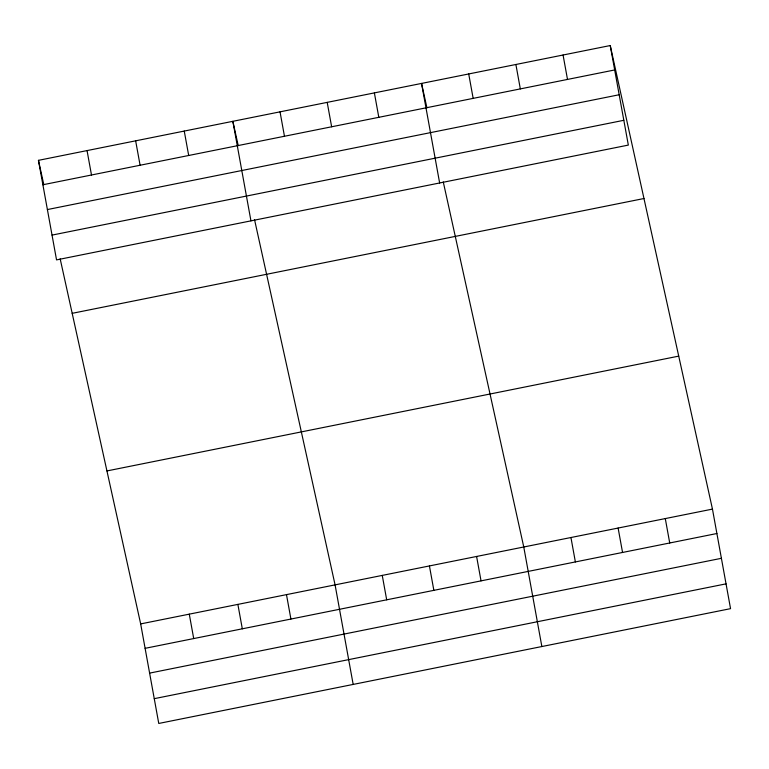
<?xml version="1.0" encoding="UTF-8"?>
<svg xmlns="http://www.w3.org/2000/svg" width="769" height="769" viewBox="0 0 769 769"><rect width="100%" height="100%" fill="white"/><g stroke="black" fill="none" stroke-linecap="round" stroke-linejoin="round"><path stroke-width="1.15" d="M610.24 45.544L628.331 145.091L56.541 259.893L38.45 160.346L610.24 45.544L712.459 509.107L730.55 608.654L158.76 723.456L140.669 623.909L60.174 258.855M42.891 184.762L614.671 69.96M47.39 209.562L619.18 94.75M52.032 235.103L623.822 120.3M72.18 313.329L643.97 198.517M106.939 470.936L678.729 356.124M140.669 623.909L712.459 509.107M145.11 648.325L716.9 533.513M149.619 673.115L721.399 558.313M154.261 698.665L726.042 583.854M426.91 107.766L421.547 83.427L439.637 182.974M443.271 181.936L523.766 546.99L541.857 646.537M238.227 145.649L232.853 121.319L250.944 220.866M254.577 219.819L335.082 584.873L353.173 684.42M38.45 160.346L43.814 184.685M665.291 518.575L669.722 542.991M563.062 55.012L567.503 79.428M618.113 528.043L622.554 552.459M515.893 64.49L520.325 88.896M570.944 537.521L575.375 561.937M468.715 73.959L473.156 98.374M476.597 556.458L481.038 580.874M374.378 92.905L378.809 117.311M429.429 565.936L433.86 590.352M327.2 102.373L331.641 126.789M382.251 575.404L386.692 599.82M280.031 111.841L284.463 136.257M286.481 594.639L290.913 619.045M184.252 131.076L188.693 155.492M237.881 604.396L242.312 628.811M135.652 140.833L140.093 165.248M189.28 614.152L193.711 638.568M87.051 150.589L91.492 175.005"/></g></svg>
